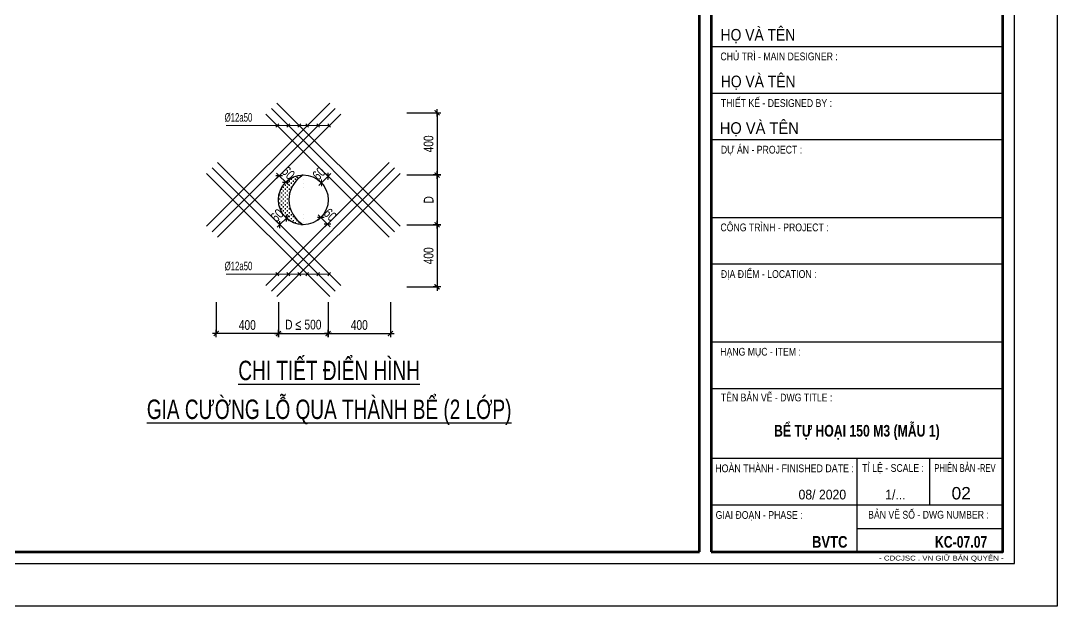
# Model space of a CAD drawing. Extents: x 1229855 to 1302267, y 1135177 to 1201195.
# Drawn here: x 1288938 to 1302267, y 1171495 to 1179029 of the extents above; entities that cross this region are included whole.
import ezdxf
from ezdxf.enums import TextEntityAlignment as Align

# ---------------------------------------------------------------- set-up
doc = ezdxf.new("R2010")
doc.units = 0
doc.header["$LTSCALE"] = 25
doc.header["$MEASUREMENT"] = 0
doc.header["$PDMODE"] = 98
doc.layers.get('0').update_dxf_attribs({"linetype": 'CONTINUOUS'})
doc.layers.get('DEFPOINTS').update_dxf_attribs({"linetype": 'CONTINUOUS'})
for name, color, linetype in [('02.CDC.DIM', 1, 'CONTINUOUS'), ('CDC -TEXT KHUNG', 7, 'CONTINUOUS'), ('CDC-KHUNGTEN', 7, 'CONTINUOUS'), ('CDC.02.DIM', 1, 'CONTINUOUS'), ('CDC.03.BORDER', 3, 'CONTINUOUS'), ('CDC.05.STEEL', 4, 'CONTINUOUS'), ('CDC.06.TEXT', 2, 'CONTINUOUS'), ('HATCH', 8, 'CONTINUOUS')]:
    doc.layers.add(name, color=color, linetype=linetype)
doc.layers.add('KCS_CHI', color=1, linetype='CONTINUOUS', lineweight=15)
doc.styles.add('1', font='arial.ttf', dxfattribs={"width": 0.75})
doc.styles.add('arial', font='arial.ttf', dxfattribs={"width": 0.65})
doc.styles.add('Arial_B_3', font='arialbd.ttf', dxfattribs={"width": 0.75, "height": 3})
doc.styles.add('KCS_SMTEXT', font='arial.ttf', dxfattribs={"width": 0.7})
doc.styles.add('KT CDC', font='arial.ttf', dxfattribs={"width": 0.85, "height": 200})
doc.dimstyles.new('DX2', dxfattribs={"dimscale": 0.5, "dimtxt": 250, "dimasz": 0.8, "dimexe": 0, "dimexo": 0, "dimgap": 90, "dimtad": 1, "dimdec": 0, "dimzin": 13, "dimdsep": 46, "dimtxsty": '1', "dimblk1": 'CHEO', "dimblk2": 'CHEO', "dimsah": 1, "dimcen": 0, "dimclrd": 256, "dimclre": 256, "dimclrt": 2, "dimadec": 0, "dimazin": 0, "dimtfac": 1, "dimtdec": 0, "dimtix": 1, "dimtmove": 2, "dimatfit": 3, "dimldrblk": 'CHEO', "dimfxl": 1, "dimtolj": 1, "dimtzin": 13, "dimarcsym": 0})

# ---------------------------------------------------------------- blocks, each defined once
blk = doc.blocks.new('KHUNG DOC A1')
at = {"layer": 'CDC-KHUNGTEN', "color": 6, "lineweight": 25}
for p, q in [((-3, 133), (-78, 133)), ((-3, 121), (-78, 121)), ((-3, 109), (-78, 109)), ((-3, 89), (-78, 89)), ((-3, 77), (-78, 77)), ((-3, 57), (-78, 57)), ((-3, 45), (-78, 45)), ((-3, 27), (-78, 27)), ((-40.5, 3), (-40.5, 27)), ((-21.75, 15), (-21.75, 27)), ((-3, 15), (-78, 15)), ((-40.5, 9), (-3, 9))]:
    blk.add_line(p, q, dxfattribs=at)
at = {"layer": 'CDC -TEXT KHUNG', "color": 7, "style": 'Arial_B_3', "width": 0.8}
blk.add_text('BVTC', height=3, dxfattribs=at).set_placement((-42.95, 4.08), align=Align.RIGHT)
at = {"layer": 'CDC -TEXT KHUNG', "color": 6, "style": 'KT CDC', "width": 1.15}
blk.add_text('- CDCJSC . VN GIỮ BẢN QUYỂN -', height=1.2569, dxfattribs=at).set_placement((-34.81, 0.77))
at = {"layer": 'CDC-KHUNGTEN', "color": 7}
for style, width, p in [('KT CDC', 0.85, (-75.58, 134.56)), ('KT CDC', 0.85, (-75.52, 122.56)), ('arial', 0.9, (-75.79, 110.56))]:
    blk.add_text('HỌ VÀ TÊN', height=3, dxfattribs=dict(at, style=style, width=width)).set_placement(p)
at = {"layer": 'CDC-KHUNGTEN', "color": 6, "style": 'arial'}
for s, width, p in [('CHỦ TRÌ - MAIN DESIGNER :', 0.8, (-75.62, 129.5)), ('THIẾT KẾ - DESIGNED BY :', 0.8, (-75.5, 117.5)), ('DỰ ÁN - PROJECT :  ', 0.8, (-75.51, 105.5)), ('CÔNG TRÌNH - PROJECT :  ', 0.8, (-75.62, 85.5)), ('ĐỊA ĐIỂM - LOCATION :', 0.8, (-75.51, 73.5)), ('HẠNG MỤC - ITEM : ', 0.8, (-75.67, 53.5)), ('TÊN BẢN VẼ - DWG TITLE :', 0.8, (-75.52, 41.73)), ('TỈ LỆ - SCALE :', 0.8, (-39.18, 23.59)), ('PHIÊN BẢN -REV', 0.7, (-20.62, 23.59)), ('GIAI ĐOẠN - PHASE :', 0.8, (-76.85, 11.5)), ('BẢN VẼ SỐ - DWG NUMBER :', 0.8, (-37.64, 11.56))]:
    blk.add_text(s, height=2, dxfattribs=dict(at, width=width)).set_placement(p)
at = {"layer": 'CDC-KHUNGTEN', "color": 6, "style": 'arial', "width": 0.814645}
blk.add_text('HOÀN THÀNH - FINISHED DATE :', height=2, dxfattribs=at).set_placement((-76.96, 23.5), (-41.3, 23.5), align=Align.FIT)
at = {"layer": 'CDC-KHUNGTEN', "color": 7, "style": 'arial', "width": 0.9}
for s, p in [('08/ 2020', (-43.3, 16.5)), ('1/...', (-28, 16.5))]:
    blk.add_text(s, height=2.5, dxfattribs=at).set_placement(p, align=Align.RIGHT)
at = {"layer": 'CDC-KHUNGTEN', "color": 7, "style": 'KT CDC'}
blk.add_text('02', height=3.2, dxfattribs=at).set_placement((-11.21, 16.5), align=Align.RIGHT)
blk = doc.blocks.new('KHUNG A1')
at = {"layer": 'CDC-KHUNGTEN', "color": 8}
blk.add_lwpolyline([(10368.18, 709.17), (10447.22, 709.17), (10447.22, 1281.17), (9647.22, 1281.17), (9647.22, 709.17), (10368.18, 709.17)], dxfattribs=at)
at = {"layer": 'CDC-KHUNGTEN', "color": 255, "lineweight": 60}
blk.add_lwpolyline([(10366.22, 712.17), (10366.22, 1278.17), (9650.22, 1278.17), (9650.22, 712.17), (10366.22, 712.17)], close=True, dxfattribs=at)
blk.add_lwpolyline([(10369.22, 712.17), (10444.22, 712.17), (10444.22, 1278.17), (10369.22, 1278.17), (10369.22, 712.17)], dxfattribs=at)
at = {"layer": 'DEFPOINTS', "color": 1, "ltscale": 0.2}
blk.add_lwpolyline([(9617.22, 698.17), (9617.22, 1292.17), (10458.22, 1292.17), (10458.22, 698.17), (9617.22, 698.17)], close=True, dxfattribs=at)
at = {"layer": 'CDC-KHUNGTEN'}
blk.add_blockref('KHUNG DOC A1', (10447.22, 709.17), dxfattribs=at)
blk = doc.blocks.new('CHEO')
at = {"layer": '02.CDC.DIM'}
for points in [[(-121, 0), (121, 0)], [(0, 121), (0, -121)]]:
    blk.add_lwpolyline(points, dxfattribs=at)
at = {"layer": '02.CDC.DIM', "color": 2, "const_width": 40}
blk.add_lwpolyline([(80, 80), (-80, -81)], dxfattribs=at)
blk = doc.blocks.new('*D305')
at = {"layer": 'CDC.02.DIM', "lineweight": -2, "ltscale": 3, "transparency": 16777216}
for p, q in [((1292252, 1175409), (1292252, 1175004)), ((1292892, 1175409), (1292892, 1175004)), ((1292252, 1175004), (1292891, 1175004))]:
    blk.add_line(p, q, dxfattribs=at)
at = {"layer": 'DEFPOINTS', "color": 0, "ltscale": 3, "transparency": 16777216}
for p in [(1292252, 1175409), (1292892, 1175409), (1292892, 1175004)]:
    blk.add_point(p, dxfattribs=at)
at = {"layer": 'CDC.02.DIM', "lineweight": -2, "ltscale": 3, "transparency": 16777216, "xscale": 0.4, "yscale": 0.4, "zscale": 0.4, "rotation": 180}
blk.add_blockref('CHEO', (1292252, 1175004), dxfattribs=at)
at = {"layer": 'CDC.02.DIM', "lineweight": -2, "ltscale": 3, "transparency": 16777216, "xscale": 0.4, "yscale": 0.4, "zscale": 0.4}
blk.add_blockref('CHEO', (1292892, 1175004), dxfattribs=at)
at = {"layer": 'CDC.02.DIM', "color": 2, "ltscale": 3, "transparency": 16777216, "insert": (1292572, 1175118), "char_height": 125, "attachment_point": 5, "style": '1'}
blk.add_mtext('\\A1;D {\\H1.08333x;≤ }500', dxfattribs=at)
blk = doc.blocks.new('*D306')
at = {"layer": 'CDC.02.DIM', "lineweight": -2, "ltscale": 3, "transparency": 16777216}
for p, q in [((1292892, 1175409), (1292892, 1175004)), ((1293692, 1175409), (1293692, 1175004)), ((1292892, 1175004), (1293691, 1175004))]:
    blk.add_line(p, q, dxfattribs=at)
at = {"layer": 'DEFPOINTS', "color": 0, "ltscale": 3, "transparency": 16777216}
for p in [(1292892, 1175409), (1293692, 1175409), (1293692, 1175004)]:
    blk.add_point(p, dxfattribs=at)
at = {"layer": 'CDC.02.DIM', "lineweight": -2, "ltscale": 3, "transparency": 16777216, "xscale": 0.4, "yscale": 0.4, "zscale": 0.4, "rotation": 180}
blk.add_blockref('CHEO', (1292892, 1175004), dxfattribs=at)
at = {"layer": 'CDC.02.DIM', "lineweight": -2, "ltscale": 3, "transparency": 16777216, "xscale": 0.4, "yscale": 0.4, "zscale": 0.4}
blk.add_blockref('CHEO', (1293692, 1175004), dxfattribs=at)
at = {"layer": 'CDC.02.DIM', "color": 2, "ltscale": 3, "transparency": 16777216, "insert": (1293292, 1175113), "char_height": 125, "attachment_point": 5, "style": '1'}
blk.add_mtext('\\A1;400', dxfattribs=at)
blk = doc.blocks.new('*D307')
at = {"layer": 'CDC.02.DIM', "lineweight": -2, "ltscale": 3, "transparency": 16777216}
for p, q in [((1293903, 1177044), (1294292, 1177044)), ((1294292, 1177044), (1294292, 1176405)), ((1293903, 1176404), (1294292, 1176404))]:
    blk.add_line(p, q, dxfattribs=at)
at = {"layer": 'DEFPOINTS', "color": 0, "ltscale": 3, "transparency": 16777216}
for p in [(1293903, 1177044), (1293903, 1176404), (1294292, 1176404)]:
    blk.add_point(p, dxfattribs=at)
at = {"layer": 'CDC.02.DIM', "lineweight": -2, "ltscale": 3, "transparency": 16777216, "xscale": 0.4, "yscale": 0.4, "zscale": 0.4}
for p, rotation in [((1294292, 1177044), 90), ((1294292, 1176404), 270)]:
    blk.add_blockref('CHEO', p, dxfattribs=dict(at, rotation=rotation))
at = {"layer": 'CDC.02.DIM', "color": 2, "ltscale": 3, "transparency": 16777216, "insert": (1294184, 1176724), "char_height": 125, "attachment_point": 5, "rotation": 90, "style": '1'}
blk.add_mtext('\\A1;D', dxfattribs=at)
blk = doc.blocks.new('*D308')
at = {"layer": 'CDC.02.DIM', "lineweight": -2, "ltscale": 3, "transparency": 16777216}
for p, q in [((1293903, 1176404), (1294292, 1176404)), ((1294292, 1176404), (1294292, 1175605)), ((1293903, 1175604), (1294292, 1175604))]:
    blk.add_line(p, q, dxfattribs=at)
at = {"layer": 'DEFPOINTS', "color": 0, "ltscale": 3, "transparency": 16777216}
for p in [(1293903, 1176404), (1293903, 1175604), (1294292, 1175604)]:
    blk.add_point(p, dxfattribs=at)
at = {"layer": 'CDC.02.DIM', "lineweight": -2, "ltscale": 3, "transparency": 16777216, "xscale": 0.4, "yscale": 0.4, "zscale": 0.4}
for p, rotation in [((1294292, 1176404), 90), ((1294292, 1175604), 270)]:
    blk.add_blockref('CHEO', p, dxfattribs=dict(at, rotation=rotation))
at = {"layer": 'CDC.02.DIM', "color": 2, "ltscale": 3, "transparency": 16777216, "insert": (1294183, 1176004), "char_height": 125, "attachment_point": 5, "rotation": 90, "style": '1'}
blk.add_mtext('\\A1;400', dxfattribs=at)
blk = doc.blocks.new('*D309')
at = {"layer": 'CDC.02.DIM', "lineweight": -2, "ltscale": 3, "transparency": 16777216}
for p, q in [((1293903, 1177844), (1294292, 1177844)), ((1294292, 1177844), (1294292, 1177045)), ((1293903, 1177044), (1294292, 1177044))]:
    blk.add_line(p, q, dxfattribs=at)
at = {"layer": 'DEFPOINTS', "color": 0, "ltscale": 3, "transparency": 16777216}
for p in [(1293903, 1177844), (1293903, 1177044), (1294292, 1177044)]:
    blk.add_point(p, dxfattribs=at)
at = {"layer": 'CDC.02.DIM', "lineweight": -2, "ltscale": 3, "transparency": 16777216, "xscale": 0.4, "yscale": 0.4, "zscale": 0.4}
for p, rotation in [((1294292, 1177844), 90), ((1294292, 1177044), 270)]:
    blk.add_blockref('CHEO', p, dxfattribs=dict(at, rotation=rotation))
at = {"layer": 'CDC.02.DIM', "color": 2, "ltscale": 3, "transparency": 16777216, "insert": (1294183, 1177444), "char_height": 125, "attachment_point": 5, "rotation": 90, "style": '1'}
blk.add_mtext('\\A1;400', dxfattribs=at)
blk = doc.blocks.new('*D310')
at = {"layer": 'CDC.02.DIM', "lineweight": -2, "ltscale": 3, "transparency": 16777216}
for p, q in [((1291452, 1175409), (1291452, 1175004)), ((1292252, 1175409), (1292252, 1175004)), ((1292251, 1175004), (1291452, 1175004))]:
    blk.add_line(p, q, dxfattribs=at)
at = {"layer": 'DEFPOINTS', "color": 0, "ltscale": 3, "transparency": 16777216}
for p in [(1291452, 1175409), (1292252, 1175409), (1291452, 1175004)]:
    blk.add_point(p, dxfattribs=at)
at = {"layer": 'CDC.02.DIM', "lineweight": -2, "ltscale": 3, "transparency": 16777216, "xscale": 0.4, "yscale": 0.4, "zscale": 0.4, "rotation": 180}
blk.add_blockref('CHEO', (1291452, 1175004), dxfattribs=at)
at = {"layer": 'CDC.02.DIM', "lineweight": -2, "ltscale": 3, "transparency": 16777216, "xscale": 0.4, "yscale": 0.4, "zscale": 0.4}
blk.add_blockref('CHEO', (1292252, 1175004), dxfattribs=at)
at = {"layer": 'CDC.02.DIM', "color": 2, "ltscale": 3, "transparency": 16777216, "insert": (1291852, 1175113), "char_height": 125, "attachment_point": 5, "style": '1'}
blk.add_mtext('\\A1;400', dxfattribs=at)
blk = doc.blocks.new('*D311')
at = {"layer": 'CDC.02.DIM', "lineweight": -2, "ltscale": 3, "transparency": 16777216}
for p, q in [((1292806, 1176942), (1292891, 1177027)), ((1292806, 1176942), (1292806, 1176942)), ((1292806, 1176942), (1292806, 1176942)), ((1292891, 1177027), (1292891, 1177027)), ((1292892, 1177027), (1292892, 1177028))]:
    blk.add_line(p, q, dxfattribs=at)
at = {"layer": 'DEFPOINTS', "color": 0, "ltscale": 3, "transparency": 16777216}
for p in [(1292806, 1176942), (1292891, 1177027), (1292891, 1177027)]:
    blk.add_point(p, dxfattribs=at)
at = {"layer": 'CDC.02.DIM', "lineweight": -2, "ltscale": 3, "transparency": 16777216, "xscale": 0.4, "yscale": 0.4, "zscale": 0.4}
for p, rotation in [((1292891, 1177027), 225.000000000157), ((1292806, 1176942), 45.00000000015692)]:
    blk.add_blockref('CHEO', p, dxfattribs=dict(at, rotation=rotation))
at = {"layer": 'CDC.02.DIM', "color": 2, "ltscale": 3, "transparency": 16777216, "insert": (1292772, 1177062), "char_height": 125, "attachment_point": 5, "rotation": 45, "style": '1'}
blk.add_mtext('\\A1;60', dxfattribs=at)
blk = doc.blocks.new('*D312')
at = {"layer": 'CDC.02.DIM', "lineweight": -2, "ltscale": 3, "transparency": 16777216}
for p, q in [((1292269, 1176405), (1292268, 1176404)), ((1292354, 1176490), (1292269, 1176405)), ((1292269, 1176405), (1292269, 1176405)), ((1292354, 1176490), (1292354, 1176490)), ((1292354, 1176490), (1292355, 1176490))]:
    blk.add_line(p, q, dxfattribs=at)
at = {"layer": 'DEFPOINTS', "color": 0, "ltscale": 3, "transparency": 16777216}
for p in [(1292269, 1176405), (1292269, 1176405), (1292354, 1176490)]:
    blk.add_point(p, dxfattribs=at)
at = {"layer": 'CDC.02.DIM', "lineweight": -2, "ltscale": 3, "transparency": 16777216, "xscale": 0.4, "yscale": 0.4, "zscale": 0.4}
for p, rotation in [((1292354, 1176490), 224.9999999996861), ((1292269, 1176405), 44.99999999968612)]:
    blk.add_blockref('CHEO', p, dxfattribs=dict(at, rotation=rotation))
at = {"layer": 'CDC.02.DIM', "color": 2, "ltscale": 3, "transparency": 16777216, "insert": (1292235, 1176524), "char_height": 125, "attachment_point": 5, "rotation": 45, "style": '1'}
blk.add_mtext('\\A1;60', dxfattribs=at)
blk = doc.blocks.new('*D313')
at = {"layer": 'CDC.02.DIM', "lineweight": -2, "ltscale": 3, "transparency": 16777216}
for p, q in [((1292798, 1176498), (1292798, 1176499)), ((1292798, 1176498), (1292798, 1176498)), ((1292798, 1176498), (1292883, 1176413)), ((1292883, 1176413), (1292883, 1176413)), ((1292883, 1176413), (1292884, 1176413))]:
    blk.add_line(p, q, dxfattribs=at)
at = {"layer": 'DEFPOINTS', "color": 0, "ltscale": 3, "transparency": 16777216}
for p in [(1292798, 1176498), (1292883, 1176413), (1292883, 1176413)]:
    blk.add_point(p, dxfattribs=at)
at = {"layer": 'CDC.02.DIM', "lineweight": -2, "ltscale": 3, "transparency": 16777216, "xscale": 0.4, "yscale": 0.4, "zscale": 0.4}
for p, rotation in [((1292798, 1176498), 315), ((1292883, 1176413), 135)]:
    blk.add_blockref('CHEO', p, dxfattribs=dict(at, rotation=rotation))
at = {"layer": 'CDC.02.DIM', "color": 2, "ltscale": 3, "transparency": 16777216, "insert": (1292917, 1176532), "char_height": 125, "attachment_point": 5, "rotation": 315, "style": '1'}
blk.add_mtext('\\A1;60', dxfattribs=at)
blk = doc.blocks.new('*D314')
at = {"layer": 'CDC.02.DIM', "lineweight": -2, "ltscale": 3, "transparency": 16777216}
for p, q in [((1292260, 1177036), (1292260, 1177036)), ((1292261, 1177035), (1292261, 1177035)), ((1292346, 1176951), (1292261, 1177035)), ((1292346, 1176951), (1292346, 1176951)), ((1292346, 1176950), (1292346, 1176950))]:
    blk.add_line(p, q, dxfattribs=at)
at = {"layer": 'DEFPOINTS', "color": 0, "ltscale": 3, "transparency": 16777216}
for p in [(1292261, 1177035), (1292261, 1177035), (1292346, 1176951)]:
    blk.add_point(p, dxfattribs=at)
at = {"layer": 'CDC.02.DIM', "lineweight": -2, "ltscale": 3, "transparency": 16777216, "xscale": 0.4, "yscale": 0.4, "zscale": 0.4}
for p, rotation in [((1292261, 1177035), 315), ((1292346, 1176951), 135)]:
    blk.add_blockref('CHEO', p, dxfattribs=dict(at, rotation=rotation))
at = {"layer": 'CDC.02.DIM', "color": 2, "ltscale": 3, "transparency": 16777216, "insert": (1292380, 1177070), "char_height": 125, "attachment_point": 5, "rotation": 315, "style": '1'}
blk.add_mtext('\\A1;60', dxfattribs=at)

msp = doc.modelspace()

# ---------------------------------------------------------------- hatches: boundary and pattern name
at = {"layer": 'HATCH'}
h = msp.add_hatch(dxfattribs=at)
h.set_pattern_fill('CROSS', color=256, scale=4, style=0)
h.set_pattern_definition([(0, (1246235.196, 1165204.89), (25.4, 25.4), [12.7, -38.1]), (90, (1246241.546, 1165198.54), (-25.4, 25.4), [12.7, -38.1])])
edge = h.paths.add_edge_path()
edge.add_arc((1292753.1, 1176724.24), 367.78, 119.53108, 240.46892)
edge.add_arc((1292571.82, 1176724.24), 320, 90, 270, ccw=False)

# ---------------------------------------------------------------- linework, layer by layer
at = {"layer": 'CDC.03.BORDER', "ltscale": 3}
msp.add_circle((1292571.82, 1176724.24), 320, dxfattribs=at)
at = {"layer": 'CDC.05.STEEL', "ltscale": 3}
for points in [[(1291327.32, 1176384.83), (1292911.23, 1177968.75)], [(1291398.03, 1176314.12), (1292981.95, 1177898.04)], [(1292161.7, 1177898.04), (1293745.62, 1176314.12)], [(1292232.41, 1177968.75), (1293816.33, 1176384.83)], [(1291468.74, 1176243.41), (1293052.66, 1177827.33)], [(1292090.99, 1177827.33), (1293674.91, 1176243.41)], [(1291468.74, 1177205.07), (1293052.66, 1175621.15)], [(1292090.99, 1175621.15), (1293674.91, 1177205.07)], [(1291327.32, 1177063.65), (1292911.23, 1175479.73)], [(1291398.03, 1177134.36), (1292981.95, 1175550.44)], [(1292161.7, 1175550.44), (1293745.62, 1177134.36)], [(1292232.41, 1175479.73), (1293816.33, 1177063.65)]]:
    msp.add_lwpolyline(points, dxfattribs=at)
at = {"layer": 'HATCH'}
msp.add_arc((1292753.1, 1176724.24), 367.78, 119.53108, 240.46892, dxfattribs=at)
at = {"layer": 'KCS_CHI', "ltscale": 3}
for p, q in [((1292905.16, 1177679.83), (1291578.49, 1177679.83)), ((1292257.03, 1177701.14), (1292219.94, 1177658.52)), ((1292398.45, 1177701.14), (1292361.36, 1177658.52)), ((1292539.88, 1177701.14), (1292502.78, 1177658.52)), ((1292603.77, 1177701.14), (1292640.86, 1177658.52)), ((1292745.19, 1177701.14), (1292782.28, 1177658.52)), ((1292886.61, 1177701.14), (1292923.7, 1177658.52)), ((1292905.16, 1175768.65), (1291578.49, 1175768.65)), ((1292219.94, 1175789.96), (1292257.03, 1175747.34)), ((1292361.36, 1175789.96), (1292398.45, 1175747.34)), ((1292502.78, 1175789.96), (1292539.88, 1175747.34)), ((1292640.86, 1175789.96), (1292603.77, 1175747.34)), ((1292782.28, 1175789.96), (1292745.19, 1175747.34)), ((1292923.7, 1175789.96), (1292886.61, 1175747.34))]:
    msp.add_line(p, q, dxfattribs=at)

# ---------------------------------------------------------------- block references
at = {"xscale": 50.00000000000019, "yscale": 50.00000000000019, "zscale": 50.00000000000019}
msp.add_blockref('KHUNG A1', (779355.89, 1136586.17), dxfattribs=at)

# ---------------------------------------------------------------- texts
at = {"layer": 'CDC -TEXT KHUNG', "color": 6, "style": 'Arial_B_3', "width": 0.75}
msp.add_text('BỂ TỰ HOẠI 150 M3 (MẪU 1)', height=150, dxfattribs=at).set_placement((1299690.38, 1173678.04), align=Align.CENTER)
msp.add_text('KC-07.07', height=150, dxfattribs=at).set_placement((1301367.07, 1172248.77), align=Align.RIGHT)
at = {"layer": 'CDC.06.TEXT', "ltscale": 3, "style": 'arial', "width": 0.65}
for p in [(1291560.7, 1177729.83), (1291560.7, 1175818.65)]:
    msp.add_text('%%C12a50', height=110, dxfattribs=at).set_placement(p)
at = {"layer": 'CDC.06.TEXT', "style": 'KCS_SMTEXT', "width": 0.7}
for s, p in [('%%UCHI TIẾT ĐIỂN HÌNH', (1292904.27, 1174404.24)), ('%%UGIA CƯỜNG LỖ QUA THÀNH BỂ (2 LỚP)', (1292904.27, 1173904.24))]:
    msp.add_text(s, height=250, dxfattribs=at).set_placement(p, align=Align.CENTER)

# ---------------------------------------------------------------- dimensions: what is measured, and where the dimension line sits
at = {"layer": 'CDC.02.DIM', "ltscale": 3}
for base, p1, p2, angle, picture, middle in [((1294291.82, 1177044.24), (1293903, 1177844.24), (1293903, 1177044.24), 270, '*D309', (1294183, 1177444.24)), ((1294291.82, 1175604.24), (1293903, 1176404.24), (1293903, 1175604.24), 270, '*D308', (1294183, 1176004.24)), ((1291451.82, 1175004.24), (1292251.82, 1175409), (1291451.82, 1175409), 180, '*D310', (1291851.82, 1175113.06))]:
    dim = msp.add_linear_dim(base=base, p1=p1, p2=p2, angle=angle, dimstyle='DX2', override={"dimlfac": 0.5}, dxfattribs=at)
    dim.commit()
    dim.dimension.update_dxf_attribs({"geometry": picture, "text_midpoint": middle})
for p1, p2, picture, middle in [((1292345.55, 1176950.51), (1292260.7, 1177035.37), '*D314', (1292380.07, 1177069.89)), ((1292806.22, 1176942.09), (1292891.22, 1177027.09), '*D311', (1292771.77, 1177061.54)), ((1292353.97, 1176489.85), (1292268.97, 1176404.84), '*D312', (1292234.52, 1176524.29)), ((1292798.1, 1176497.96), (1292882.95, 1176413.11), '*D313', (1292917.47, 1176532.49))]:
    dim = msp.add_aligned_dim(p1=p1, p2=p2, distance=0, dimstyle='DX2', override={"dimlfac": 0.5}, dxfattribs=at)
    dim.commit()
    dim.dimension.update_dxf_attribs({"geometry": picture, "text_midpoint": middle})
dim = msp.add_linear_dim(base=(1294291.82, 1176404.24), p1=(1293903, 1177044.24), p2=(1293903, 1176404.24), angle=270, text='D', dimstyle='DX2', override={"dimlfac": 0.5}, dxfattribs=at)
dim.commit()
dim.dimension.update_dxf_attribs({"geometry": '*D307', "text_midpoint": (1294184.32, 1176724.24)})
dim = msp.add_linear_dim(base=(1292891.82, 1175004.24), p1=(1292251.82, 1175409), p2=(1292891.82, 1175409), text='D {\\H1.08333x;≤ }500', dimstyle='DX2', override={"dimlfac": 0.5}, dxfattribs=at)
dim.commit()
dim.dimension.update_dxf_attribs({"geometry": '*D305', "text_midpoint": (1292571.82, 1175118.01)})
dim = msp.add_linear_dim(base=(1293691.82, 1175004.24), p1=(1292891.82, 1175409), p2=(1293691.82, 1175409), dimstyle='DX2', override={"dimlfac": 0.5}, dxfattribs=at)
dim.commit()
dim.dimension.update_dxf_attribs({"geometry": '*D306', "text_midpoint": (1293291.82, 1175113.06)})

doc.saveas('drawing.dxf')
